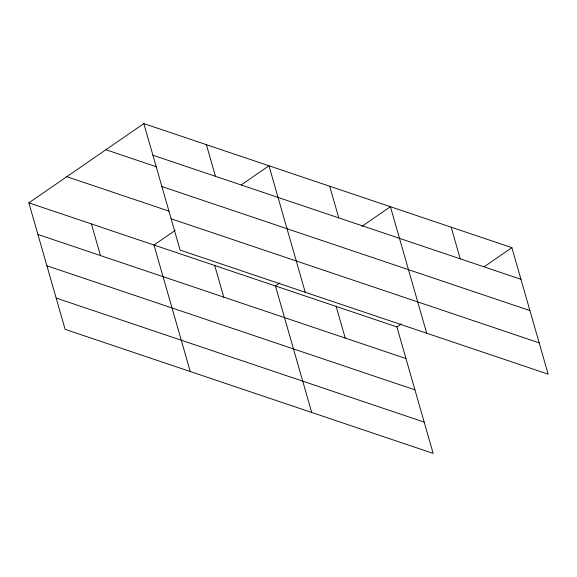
<?xml version="1.0" encoding="UTF-8"?>
<svg xmlns="http://www.w3.org/2000/svg" width="577" height="577" viewBox="0 0 577 577"><rect width="100%" height="100%" fill="white"/><g stroke="black" fill="none" stroke-linecap="round" stroke-linejoin="round"><path stroke-width="0.87" d="M28.85 202.844L396.889 326.907L433.161 453.407L65.122 329.344L28.85 202.844L143.839 123.593L511.878 247.656L548.15 374.156L180.111 250.093L143.839 123.593M175.148 230.439L153.987 245.03L190.259 371.53M241.244 184.885L268.969 165.772L305.24 292.272M279.816 282.946L275.438 285.968L311.71 412.468M361.967 226.328L390.42 206.71L426.699 333.21M396.889 326.907L401.267 323.892M484.146 266.769L511.878 247.656M152.905 155.227L520.944 279.29M105.894 149.746L156.619 166.847M161.885 186.537L529.924 310.592M66.795 176.692L169.104 211.175M171.131 218.791L539.17 342.846M37.923 234.478L405.963 358.541M46.896 265.788L414.935 389.85M56.149 298.042L424.189 422.104M451.149 227.187L460.222 258.821M329.698 186.241L338.771 217.875M336.167 306.437L345.234 338.072M206.4 144.683L215.473 176.317M214.709 265.499L223.782 297.133M91.418 223.934L100.485 255.575"/></g></svg>
